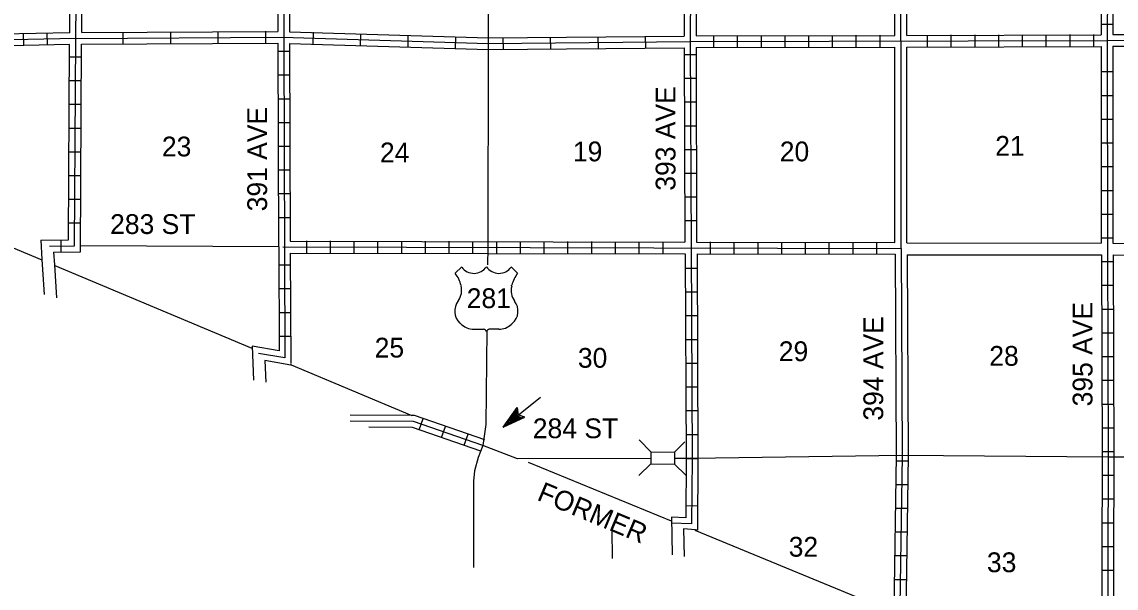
# Model space of a CAD drawing. Extents: x 1573595 to 1966509, y 15645447 to 16022437.
# Drawn here: x 1803008 to 1830649, y 15714703 to 15729015 of the extents above; entities that cross this region are included whole.
import ezdxf

# ---------------------------------------------------------------- set-up
doc = ezdxf.new("R2010")
doc.units = 0
for name, color, linetype in [('L11', 7, 'Continuous'), ('L13', 7, 'Continuous'), ('L14', 7, 'Continuous'), ('L18', 7, 'Continuous'), ('L2', 7, 'Continuous'), ('L28', 7, 'Continuous'), ('L3', 7, 'Continuous'), ('L30', 7, 'Continuous'), ('L4', 7, 'Continuous'), ('L50', 7, 'Continuous'), ('L51', 7, 'Continuous'), ('L8', 7, 'Continuous'), ('L9', 7, 'Continuous')]:
    doc.layers.add(name, color=color, linetype=linetype)

msp = doc.modelspace()

# ---------------------------------------------------------------- linework, layer by layer
at = {"layer": 'L11'}
for points in [[(1825061, 15723440), (1825061, 15728373)], [(1825361, 15723431), (1825361, 15728373)], [(1825361, 15723431), (1830270, 15723423)], [(1830570, 15723423), (1834097, 15723416)], [(1825070, 15723140), (1825095, 15718056)], [(1825370, 15723131), (1825395, 15718056)], [(1825370, 15723131), (1830278, 15723123)], [(1830578, 15723123), (1834097, 15723116)]]:
    msp.add_lwpolyline(points, dxfattribs=at)
at = {"layer": 'L13'}
msp.add_lwpolyline([(1809495, 15723331), (1804486, 15723356)], dxfattribs=at)
at = {"layer": 'L18'}
for p, q in [((1818895, 15718148), (1818603, 15718448)), ((1819495, 15718140), (1819753, 15718398)), ((1818895, 15718148), (1818895, 15717848)), ((1818895, 15718148), (1819495, 15718140)), ((1819495, 15718140), (1819495, 15717840)), ((1818895, 15717848), (1818595, 15717548)), ((1818895, 15717848), (1819495, 15717840)), ((1819495, 15717840), (1819778, 15717556))]:
    msp.add_line(p, q, dxfattribs=at)
at = {"layer": 'L2'}
for points in [[(1798779, 15724982), (1803512, 15723000)], [(1803837, 15722856), (1808820, 15720765)], [(1809812, 15720348), (1812862, 15719065)], [(1815795, 15717890), (1819412, 15716406)], [(1820003, 15716165), (1825053, 15714090)]]:
    msp.add_lwpolyline(points, dxfattribs=at)
at = {"layer": 'L28'}
for p, q in [((1815162, 15718773), (1816112, 15719531)), ((1815162, 15718773), (1815520, 15719265)), ((1815220, 15718848), (1815512, 15719223)), ((1815270, 15718873), (1815520, 15719206)), ((1815328, 15718931), (1815528, 15719173)), ((1815520, 15719265), (1815545, 15719081)), ((1815162, 15718773), (1815712, 15719023)), ((1815220, 15718806), (1815670, 15719023)), ((1815270, 15718848), (1815653, 15719023)), ((1815328, 15718898), (1815612, 15719031)), ((1815370, 15718940), (1815495, 15719040)), ((1815378, 15718956), (1815528, 15719140)), ((1815395, 15718940), (1815578, 15719048)), ((1815403, 15718973), (1815495, 15719040)), ((1815453, 15719031), (1815528, 15719123)), ((1815462, 15718998), (1815553, 15719056)), ((1815478, 15719048), (1815528, 15719090)), ((1815520, 15719048), (1815545, 15719065)), ((1815712, 15719023), (1815545, 15719081))]:
    msp.add_line(p, q, dxfattribs=at)
at = {"layer": 'L3'}
for p, q in [((1813953, 15722665), (1814120, 15722823)), ((1815528, 15722665), (1815370, 15722823)), ((1814103, 15722348), (1814103, 15722348)), ((1815378, 15722340), (1815378, 15722356)), ((1814028, 15721956), (1814037, 15721965)), ((1815453, 15721956), (1815453, 15721956)), ((1814087, 15721390), (1814070, 15721398)), ((1815370, 15721373), (1815395, 15721390)), ((1814428, 15721248), (1814670, 15721248)), ((1815053, 15721248), (1814812, 15721248))]:
    msp.add_line(p, q, dxfattribs=at)
for points in [[(1814787, 15735915), (1814787, 15733748), (1814787, 15728465), (1814778, 15723298)], [(1814778, 15723298), (1814770, 15722873)], [(1814753, 15721215), (1814728, 15718840), (1814653, 15718306)]]:
    msp.add_lwpolyline(points, dxfattribs=at)
for centre, radius, start, end in [((1814428, 15723039), 380, 215.686, 325.8082), ((1815057, 15723039), 380, 214.1947, 324.6568), ((1813353, 15722185), 765, 12.2899, 38.4099), ((1816131, 15722185), 765, 141.5922, 166.936), ((1813655, 15722227), 461, 326.0856, 14.9122), ((1815829, 15722227), 461, 166.7495, 215.1852), ((1814356, 15721704), 413, 141.5649, 226.8935), ((1815128, 15721704), 413, 310.3399, 38.2937), ((1814428, 15721718), 472, 224.024, 270.0011), ((1814665, 15721166), 78.7, 10.3708, 90.0011), ((1814820, 15721166), 78.7, 90.0011, 169.6315), ((1815056, 15721718), 472, 270.0011, 311.99)]:
    msp.add_arc(centre, radius, start, end, dxfattribs=at)
at = {"layer": 'L4'}
for points in [[(1818895, 15717981), (1815528, 15717973), (1814653, 15718306)], [(1819937, 15717981), (1819487, 15717981)], [(1831153, 15718015), (1830445, 15718015), (1825245, 15718056), (1819937, 15717981)]]:
    msp.add_lwpolyline(points, dxfattribs=at)
at = {"layer": 'L50'}
for points in [[(1803512, 15723006), (1803570, 15722123)], [(1803829, 15722873), (1803879, 15722040)], [(1808829, 15720815), (1808862, 15719956)], [(1809804, 15720365), (1809804, 15720340), (1809145, 15720456)], [(1809145, 15720456), (1809170, 15719906)], [(1812862, 15719065), (1811303, 15719073)], [(1812878, 15718765), (1811770, 15718773)], [(1814420, 15717406), (1814420, 15715223)], [(1819420, 15716498), (1819437, 15715548)], [(1817912, 15716173), (1817920, 15715448)], [(1819720, 15716198), (1819737, 15715506)]]:
    msp.add_lwpolyline(points, dxfattribs=at)
at = {"layer": 'L51'}
msp.add_lwpolyline([(1814653, 15718306), (1814537, 15718006), (1814445, 15717665), (1814420, 15717406)], dxfattribs=at)
at = {"layer": 'L8'}
for p, q in [((1830570, 15728948), (1830270, 15728948)), ((1803054, 15728415), (1803045, 15728715)), ((1803654, 15728432), (1803645, 15728732)), ((1820487, 15728365), (1820487, 15728665)), ((1821087, 15728365), (1821087, 15728665)), ((1821687, 15728373), (1821687, 15728673)), ((1822286, 15728373), (1822286, 15728673)), ((1822886, 15728373), (1822886, 15728673)), ((1823486, 15728373), (1823486, 15728673)), ((1824086, 15728382), (1824086, 15728682)), ((1824686, 15728382), (1824686, 15728682)), ((1825886, 15728382), (1825886, 15728682)), ((1826486, 15728390), (1826486, 15728690)), ((1827086, 15728390), (1827086, 15728690)), ((1827686, 15728390), (1827686, 15728690)), ((1828286, 15728390), (1828286, 15728690)), ((1828886, 15728390), (1828886, 15728690)), ((1829486, 15728398), (1829486, 15728698)), ((1830086, 15728398), (1830086, 15728698)), ((1804520, 15728123), (1804220, 15728123)), ((1809479, 15728273), (1809779, 15728273)), ((1820037, 15728182), (1819737, 15728182)), ((1830570, 15727748), (1830270, 15727748)), ((1804512, 15727523), (1804212, 15727523)), ((1809479, 15727673), (1809779, 15727673)), ((1820045, 15727582), (1819745, 15727582)), ((1804512, 15726923), (1804212, 15726923)), ((1809487, 15727073), (1809787, 15727073)), ((1820045, 15726982), (1819745, 15726982)), ((1830570, 15727148), (1830270, 15727148)), ((1809487, 15726473), (1809787, 15726473)), ((1820045, 15726382), (1819745, 15726382)), ((1830570, 15726548), (1830270, 15726548)), ((1804504, 15726323), (1804204, 15726323)), ((1809487, 15725873), (1809787, 15725873)), ((1830570, 15725948), (1830270, 15725948)), ((1804504, 15725723), (1804204, 15725723)), ((1820053, 15725782), (1819753, 15725782)), ((1809487, 15725273), (1809787, 15725273)), ((1830578, 15725348), (1830278, 15725348)), ((1804495, 15725123), (1804195, 15725123)), ((1820053, 15725182), (1819753, 15725182)), ((1830578, 15724748), (1830278, 15724748)), ((1804495, 15724523), (1804195, 15724523)), ((1809487, 15724673), (1809787, 15724673)), ((1820053, 15724582), (1819753, 15724582)), ((1830578, 15724148), (1830278, 15724148)), ((1804487, 15723923), (1804187, 15723923)), ((1809495, 15724073), (1809795, 15724073)), ((1820062, 15723982), (1819762, 15723982)), ((1804002, 15723201), (1804002, 15723503)), ((1810204, 15723181), (1810204, 15723482)), ((1810803, 15723181), (1810803, 15723482)), ((1811403, 15723173), (1811403, 15723473)), ((1812003, 15723173), (1812003, 15723473)), ((1812603, 15723173), (1812603, 15723473)), ((1813203, 15723173), (1813203, 15723473)), ((1813803, 15723173), (1813803, 15723473)), ((1814403, 15723165), (1814403, 15723465)), ((1815003, 15723165), (1815003, 15723465)), ((1815603, 15723165), (1815603, 15723465)), ((1816203, 15723165), (1816203, 15723465)), ((1816803, 15723165), (1816803, 15723465)), ((1817403, 15723165), (1817403, 15723465)), ((1818003, 15723156), (1818003, 15723456)), ((1818603, 15723156), (1818603, 15723456)), ((1819203, 15723156), (1819203, 15723456)), ((1820403, 15723156), (1820403, 15723456)), ((1821003, 15723148), (1821003, 15723448)), ((1821603, 15723148), (1821603, 15723448)), ((1822203, 15723148), (1822203, 15723448)), ((1822803, 15723148), (1822803, 15723448)), ((1823403, 15723148), (1823403, 15723448)), ((1824003, 15723140), (1824003, 15723440)), ((1824603, 15723140), (1824603, 15723440)), ((1830578, 15723548), (1830278, 15723548)), ((1809495, 15722873), (1809795, 15722873)), ((1820062, 15722781), (1819762, 15722781)), ((1830578, 15722948), (1830278, 15722948)), ((1809495, 15722273), (1809795, 15722273)), ((1830578, 15722348), (1830278, 15722348)), ((1820070, 15722181), (1819770, 15722181)), ((1809504, 15721673), (1809804, 15721673)), ((1830586, 15721748), (1830286, 15721748)), ((1820070, 15721581), (1819770, 15721581)), ((1830586, 15721148), (1830286, 15721148)), ((1809504, 15721073), (1809804, 15721073)), ((1820070, 15720981), (1819770, 15720981)), ((1820078, 15720381), (1819778, 15720381)), ((1830586, 15720548), (1830286, 15720548)), ((1820078, 15719781), (1819778, 15719781)), ((1830586, 15719948), (1830286, 15719948)), ((1820078, 15719181), (1819778, 15719181)), ((1830586, 15719348), (1830286, 15719348)), ((1813045, 15718706), (1813145, 15718990)), ((1813612, 15718506), (1813712, 15718790)), ((1830595, 15718748), (1830295, 15718748)), ((1814178, 15718315), (1814278, 15718598)), ((1820087, 15718581), (1819787, 15718581)), ((1830595, 15718148), (1830295, 15718148)), ((1820087, 15717981), (1819787, 15717981)), ((1825395, 15717915), (1825095, 15717915)), ((1830595, 15717548), (1830295, 15717548)), ((1825386, 15717315), (1825086, 15717315)), ((1825378, 15716715), (1825078, 15716715)), ((1830595, 15716948), (1830295, 15716948)), ((1830586, 15716348), (1830286, 15716348)), ((1825361, 15716115), (1825061, 15716115)), ((1830586, 15715748), (1830286, 15715748)), ((1825353, 15715515), (1825053, 15715515)), ((1830586, 15715148), (1830286, 15715148)), ((1825345, 15714915), (1825045, 15714915))]:
    msp.add_line(p, q, dxfattribs=at)
for points in [[(1803704, 15723348), (1804337, 15723356), (1804370, 15728598), (1804420, 15733873), (1804429, 15739157)], [(1809595, 15739073), (1809654, 15720523), (1808987, 15720631)], [(1830445, 15738990), (1830453, 15733757), (1830420, 15728548), (1830428, 15723273), (1830445, 15718015), (1830428, 15712948), (1830228, 15712465), (1830236, 15710990)], [(1804220, 15728740), (1804262, 15733715)], [(1804520, 15728748), (1804562, 15733723)], [(1809454, 15733723), (1809470, 15728773)], [(1809604, 15723331), (1825220, 15723290), (1825211, 15733765)], [(1809754, 15733723), (1809770, 15728765)], [(1819762, 15733607), (1819737, 15728657)], [(1819920, 15733765), (1819887, 15728515), (1819912, 15723298), (1819937, 15717981)], [(1820062, 15733615), (1820037, 15728665)], [(1825061, 15728673), (1825061, 15733615)], [(1825361, 15728673), (1825361, 15733607)], [(1830295, 15733607), (1830270, 15728690)], [(1830595, 15733607), (1830570, 15728698)], [(1804370, 15728598), (1799095, 15728482), (1799145, 15726015), (1798770, 15725332)], [(1804220, 15728740), (1799962, 15728657)], [(1820037, 15728665), (1825061, 15728673)], [(1825361, 15728673), (1830270, 15728690)], [(1830570, 15728698), (1835511, 15728698)], [(1804212, 15728440), (1799987, 15728348)], [(1803491, 15723495), (1804187, 15723506), (1804212, 15728440)], [(1804485, 15723206), (1804512, 15728448)], [(1809470, 15728473), (1809487, 15723331)], [(1809770, 15728465), (1809787, 15723473)], [(1819737, 15728357), (1819753, 15723448)], [(1819887, 15728515), (1830420, 15728548), (1840928, 15728557)], [(1820037, 15728365), (1825061, 15728373)], [(1820037, 15728365), (1820053, 15723448)], [(1825361, 15728373), (1830270, 15728390)], [(1830270, 15728390), (1830270, 15723423)], [(1830570, 15728398), (1830570, 15723423)], [(1830570, 15728398), (1835569, 15728398)], [(1803491, 15723495), (1803512, 15723006)], [(1809495, 15723331), (1809504, 15720698), (1808829, 15720815)], [(1809787, 15723473), (1819753, 15723448)], [(1820053, 15723448), (1825061, 15723440)], [(1803804, 15723198), (1804485, 15723206)], [(1803804, 15723198), (1803829, 15722873)], [(1809787, 15723173), (1819762, 15723148)], [(1809787, 15723173), (1809804, 15720381)], [(1819762, 15723148), (1819787, 15717981)], [(1820062, 15723148), (1820087, 15717981)], [(1820062, 15723148), (1825070, 15723140)], [(1830278, 15723123), (1830295, 15718015), (1830278, 15712981), (1830078, 15712498), (1830078, 15712048)], [(1830578, 15723123), (1830595, 15718015), (1830578, 15712915), (1830378, 15712431), (1830378, 15711906)], [(1814653, 15718306), (1812903, 15718915), (1811303, 15718923)], [(1814703, 15718448), (1812928, 15719065), (1812862, 15719065)], [(1814603, 15718165), (1812878, 15718765)], [(1825095, 15718056), (1825036, 15714148)], [(1825245, 15718056), (1825178, 15713715)], [(1825395, 15718056), (1825336, 15714006)]]:
    msp.add_lwpolyline(points, dxfattribs=at)
at = {"layer": 'L9'}
for p, q in [((1805570, 15728457), (1805570, 15728757)), ((1806770, 15728465), (1806770, 15728765)), ((1807970, 15728473), (1807970, 15728773)), ((1809170, 15728482), (1809170, 15728782)), ((1810362, 15728457), (1810378, 15728757)), ((1811562, 15728415), (1811570, 15728715)), ((1812762, 15728382), (1812770, 15728682)), ((1813962, 15728340), (1813970, 15728640)), ((1815170, 15728315), (1815162, 15728615)), ((1816370, 15728332), (1816362, 15728632)), ((1817570, 15728340), (1817562, 15728640)), ((1818770, 15728357), (1818762, 15728657)), ((1819787, 15717981), (1820086, 15717980)), ((1819781, 15716788), (1820079, 15716787))]:
    msp.add_line(p, q, dxfattribs=at)
for points in [[(1804370, 15728598), (1809579, 15728632), (1814787, 15728465), (1819887, 15728515)], [(1804520, 15728748), (1809470, 15728773)], [(1809770, 15728765), (1814787, 15728615), (1819737, 15728657)], [(1804512, 15728448), (1809470, 15728473)], [(1809770, 15728465), (1814787, 15728315), (1819737, 15728357)], [(1825220, 15723290), (1825245, 15718056)], [(1819937, 15717981), (1819927, 15716324), (1819413, 15716348)], [(1819787, 15717981), (1819778, 15716481), (1819420, 15716498)], [(1820087, 15717981), (1820078, 15716165), (1820028, 15716173)], [(1820028, 15716173), (1819720, 15716198)]]:
    msp.add_lwpolyline(points, dxfattribs=at)

# ---------------------------------------------------------------- texts
at = {"layer": 'L14'}
for s, p in [('23', (1806545, 15725615)), ('21', (1827595, 15725632)), ('24', (1812053, 15725465)), ('19', (1816928, 15725490)), ('20', (1822153, 15725490)), ('25', (1811920, 15720531)), ('29', (1822128, 15720440)), ('28', (1827445, 15720323)), ('30', (1817053, 15720273)), ('32', (1822378, 15715498)), ('33', (1827386, 15715106))]:
    msp.add_text(s, height=500, rotation=360, dxfattribs=at).set_placement(p)
at = {"layer": 'L3'}
msp.add_text('281', height=500, rotation=360, dxfattribs=at).set_placement((1814245, 15721781))
at = {"layer": 'L30'}
for s, rotation, p in [('393 AVE', 90, (1819518, 15724748)), ('391 AVE', 90, (1809202, 15724227)), ('283 ST', 360, (1805237, 15723654)), ('395 AVE', 90, (1830052, 15719297)), ('394 AVE', 90, (1824765, 15718937)), ('284 ST', 360, (1815914, 15718492))]:
    msp.add_text(s, height=500, rotation=rotation, dxfattribs=at).set_placement(p)
at = {"layer": 'L50'}
msp.add_text('FORMER', height=500, rotation=337.2576, dxfattribs=at).set_placement((1815995, 15716940))

doc.saveas('drawing.dxf')
